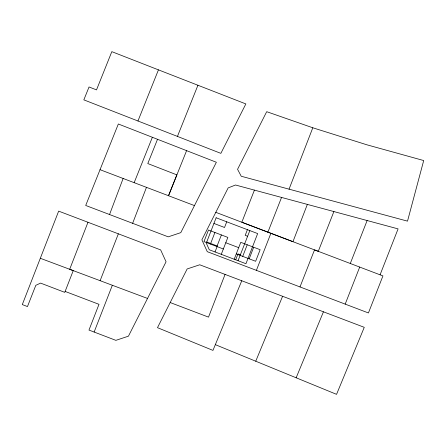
<?xml version="1.0" encoding="UTF-8"?>
<svg xmlns="http://www.w3.org/2000/svg" width="446" height="446" viewBox="0 0 446 446"><rect width="100%" height="100%" fill="white"/><g stroke="black" fill="none" stroke-linecap="round" stroke-linejoin="round"><path stroke-width="0.67" d="M109.549 214.532L123.129 178.472M132.635 223.307L146.472 187.348M225.068 274.413L208.516 317.123L170.177 302.539M289.053 189.165L312.802 127.779L366.829 144.788L423.7 160.549L407.516 221.149L241.236 176.254L237.562 169.313L266.702 111.684L312.802 127.779M307.355 204.396L292.95 241.693L241.821 222.242L254.426 190.113M65.133 291.433L98.995 304.323L88.977 330.068L115.871 340.348L128.448 336.173L166.063 261.774L160.649 249.911L87.979 222.27L69.693 269.284L147.52 298.446M100.127 280.696L118.352 233.832M94.139 332.047L112.331 285.267M210.428 244.073L214.927 232.489M216.884 246.532L221.389 234.947M215.028 251.945L217.336 246.019L206.727 241.983M226.735 221.807L224.533 227.482L213.924 223.446M221.272 254.326L227.845 237.406L208.466 230.03L203.967 241.609L223.346 248.991M234.195 259.243L240.768 242.323L260.141 249.699L255.642 261.284L236.263 253.908M235.7 259.817L238.002 253.885L240.361 254.783M247.407 229.679L245.205 235.354L247.614 236.269M242.724 256.366L247.223 244.782M249.186 258.825L253.685 247.24M238.041 260.709L249.832 230.599M267.901 232.165L281.549 197.433M256.389 270.348L270.9 233.303M300.002 286.934L314.514 249.894L382.941 275.907L368.429 312.953L207.279 251.683L201.882 239.82L228.162 187.905L235.516 185.006L398.083 228.887L380.07 274.82M333.892 211.56L318.282 251.327L215.792 212.324M350.294 263.491L367.13 220.53M345.193 304.116L359.705 267.065M100.032 169.692L118.341 123.999L216.366 162.26L180.792 232.639L168.231 236.843L85.71 205.467L100.032 169.692L194.462 205.595M137.959 120.989L158.441 69.86L245.852 103.929L220.865 153.363L83.837 99.859L89.044 86.976L96.509 89.897L111.823 51.652L158.441 69.86M134.162 182.67L152.365 137.284M157.516 139.291L147.793 163.559L176.889 174.877L168.521 195.738L186.595 150.642M177.441 136.409L197.924 85.275M241.771 280.763L212.954 350.4L157.488 327.671L187.153 268.955L199.73 264.779L364.259 327.325L336.557 394.348L215.334 344.652M255.742 361.215L282.591 296.278M296.15 377.784L323.439 311.81M40.318 258.284L73.244 270.616L64.77 292.359L40.569 283.099L35.808 285.34L27.468 306.564L22.3 304.585L58.66 211.131L87.979 222.27M225.771 242.741L238.694 247.658M216.132 217.771L206.281 243.126L209.297 249.766L245.947 263.72L257.654 233.576L216.132 217.771"/></g></svg>
